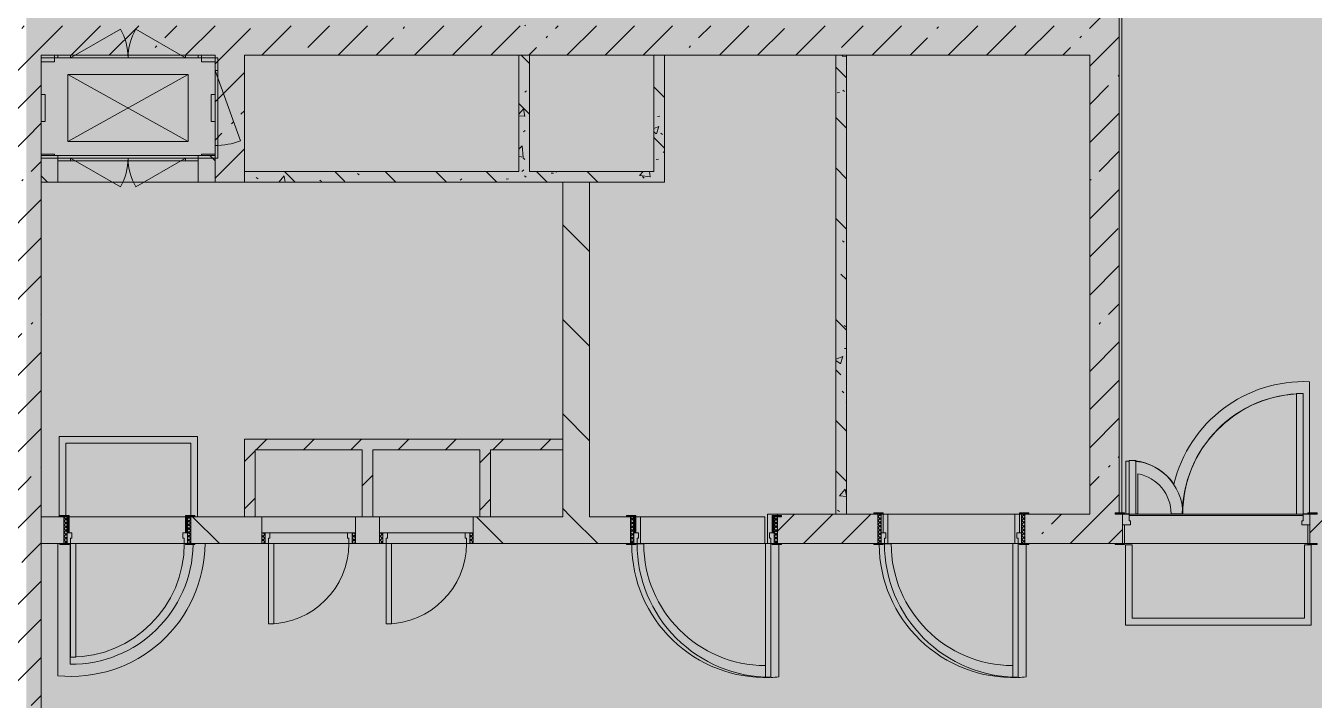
# Model space of a CAD drawing. Header units: millimetres. Extents: x 81037 to 284518, y -8553 to 29000.
# Drawn here: x 242363 to 251996, y 12229 to 17270 of the extents above; entities that cross this region are included whole.
import ezdxf

# ---------------------------------------------------------------- set-up
doc = ezdxf.new("R2010")
doc.units = ezdxf.units.MM
doc.layers.add('A-DETL-GENF-6', color=7, linetype='Continuous', lineweight=9, true_color=0xc0c0c0, transparency=0.4)
for name, color, linetype, lineweight, true_color in [('A-DOOR-3', 7, 'Continuous', 5, 0xb7b7b7), ('A-DOOR-4', 7, 'Continuous', 5, 0xe2e2e2), ('A-DOOR-5', 7, 'Continuous', 5, 0xaaaaaa), ('A-DOOR-FRAM-3', 7, 'Continuous', 5, 0xe2e2e2), ('A-DOOR-FRAM-4', 7, 'Continuous', 5, 0xb7b7b7), ('A-DOOR-FRAM-5', 7, 'Continuous', 5, 0xaaaaaa), ('A-FLOR-3', 7, 'Continuous', 5, 0xb7b7b7), ('A-GENM-3', 7, 'Continuous', 5, 0x737373), ('A-WALL-6', 7, 'Continuous', 9, 0x737373), ('I-WALL-7', 7, 'Continuous', 5, 0x737373), ('I-WALL-8', 7, 'Continuous', 5, 0x787878), ('M-EQPM-2', 7, 'Continuous', 5, 0x737373)]:
    doc.layers.add(name, color=color, linetype=linetype, lineweight=lineweight, true_color=true_color)
doc.layers.add('I-WALL-6', color=7, linetype='Continuous', lineweight=5)
pattern_1 = [(45, (157507.65, 0), (-285.1231, 285.1231), []), (45, (157792.77, 0), (-285.1231, 285.1231), [504.031, -100.806, 16.764, -84.042])]
pattern_2 = [(135, (157507.65, 0), (-353.5534, -353.5534), [])]
pattern_3 = [(135, (157507.65, 0), (-377.1708, -377.1708), [533.4, -88.9, 17.78, -88.9]), (135, (157507.65, 376.94), (-377.1708, -377.1708), []), (50, (157507.65, 0), (637.6445, -55.7866), [66.675, -733.425]), (355, (157507.65, 0), (-123.3494, 668.699), [53.34, -586.74]), (100.451, (157560.8, -4.65), (514.299, 612.908), [56.665, -623.315]), (46.184, (157507.65, 177.8), (948.7764, -147.15), [100.012, -1100.137]), (96.636, (157586.7, 165.5), (830.909, 865.997), [84.998, -934.973]), (351.184, (157507.7, 177.8), (830.918, 865.988), [80.01, -880.11]), (21, (157596.55, 133.35), (530.6506, -357.9283), [66.675, -733.425]), (326, (157596.55, 133.35), (216.308, 644.6585), [53.34, -586.74]), (71.451, (157640.8, 103.5), (746.9596, 286.7243), [56.665, -623.315]), (37.5, (157507.65, 0), (10.81053, 295.9426), [16.764, -562.864, 16.764, -578.866, -588.962]), (37.5, (157507.65, 0), (10.81053, 295.9426), [-1175.258, 16.764, -572.198]), (7.5, (157507.65, 0), (233.8692, 350.6318), [16.764, -322.834, 16.764, -549.529, -224.472]), (7.5, (157507.65, 0), (233.8692, 350.6318), [-905.891, 16.764, -207.708]), (327.5, (157309.4, 0), (474.5678, -20.0513), [16.764, -205.486, 16.764, -676.656, -920.115]), (327.5, (157309.4, 0), (474.5678, -20.0513), [-915.67, 16.764, -903.351]), (317.5, (157220.5, 0), (518.4522, 88.9934), [16.764, -272.161, 16.764, -443.738, -653.415]), (317.5, (157220.5, 0), (518.4522, 88.9934), [-749.427, 16.764, -636.651])]
pattern_4 = [(45, (157507.65, 0), (-176.7767, 176.7767), [])]

# ---------------------------------------------------------------- blocks, each defined once
blk = doc.blocks.new('110_Дверь_СКБ_1Ст_Внутренняя1 - Д-8 950x2100h_охрана-V61-2_1_3_птичка')
at = {"layer": 'A-DOOR-4'}
h = blk.add_hatch(color=256, dxfattribs=at)
h.paths.add_polyline_path([(-437.5, 100), (-437.5, 20), (-402.5, 20), (-402.5, 60), (-412.5, 60), (-416.2, 100)])
h.paths.add_polyline_path([(437.5, 100), (437.5, 60), (427.5, 60), (427.5, 20), (462.5, 20), (462.5, 100)])
at = {"layer": 'A-DOOR-5'}
h = blk.add_hatch(dxfattribs=at)
h.set_pattern_fill('FP_6', color=256, style=0, pattern_type=2)
h.set_pattern_definition([(135, (1826.41, 164.685), (-14.14214, -14.14214), []), (225, (1826.41, 164.685), (14.14214, -14.14214), [])])
h.paths.add_polyline_path([(487.5, 100), (462.5, 100), (462.5, -100), (487.5, -100), (487.5, -34.8)])
at = {"layer": 'A-DOOR-FRAM-3'}
for points in [[(397.5, 950), (397.5, 100), (437.5, 100), (437.5, 950)], [(-492.5, 108), (-492.5, 100), (-422.5, 100), (-422.5, 108)], [(511.4, 108), (447.5, 108), (447.5, 100), (517.5, 100), (517.5, 108)], [(-422.5, 20), (-437.5, 20), (-437.5, -100), (-422.5, -100), (-422.5, -34.8)], [(462.5, 20), (447.5, 20), (447.5, -100), (462.5, -100), (462.5, -34.8)], [(-492.5, -100), (-492.5, -108), (-422.5, -108), (-422.5, -100)], [(517.5, -100), (447.5, -100), (447.5, -108), (517.5, -108)]]:
    blk.add_hatch(color=256, dxfattribs=at).paths.add_polyline_path(points)
at = {"layer": 'A-DOOR-FRAM-5'}
h = blk.add_hatch(dxfattribs=at)
h.set_pattern_fill('FP_7', color=256, style=0, pattern_type=2)
h.set_pattern_definition([(45, (-296.384, 164.685), (-14.1421, 14.1421), []), (135, (-296.384, 164.685), (-14.1421, -14.1421), [])])
h.paths.add_polyline_path([(-437.5, 100), (-462.5, 100), (-462.5, -100), (-437.5, -100), (-437.5, -34.8)])
at = {"layer": 'A-DOOR-3'}
for p, q in [((437.5, 950), (397.5, 950)), ((397.5, 950), (397.5, 100)), ((437.5, 100), (437.5, 950)), ((397.5, 100), (437.5, 100))]:
    blk.add_line(p, q, dxfattribs=at)
blk.add_arc((437.5, 100), 850, 90, 180, dxfattribs=at)
at = {"layer": 'A-DOOR-FRAM-4'}
for p, q in [((-422.5, 108), (-492.5, 108)), ((-492.5, 108), (-492.5, 100)), ((-492.5, 100), (-422.5, 100)), ((-437.5, 100), (-462.5, 100)), ((-462.5, 100), (-462.5, -100)), ((-412.5, 100), (-437.5, 100)), ((-437.5, 100), (-437.5, 20)), ((-437.5, -100), (-437.5, 100)), ((-422.5, 100), (-437.5, 100)), ((-437.5, 100), (-437.5, 99)), ((-437.5, 99), (-422.5, 99)), ((-422.5, 100), (-422.5, 108)), ((-422.5, 99), (-422.5, 100)), ((-412.5, 60), (-412.5, 100)), ((437.5, 100), (437.5, 60)), ((462.5, 100), (437.5, 100)), ((517.5, 108), (447.5, 108)), ((447.5, 108), (447.5, 100)), ((462.5, 100), (447.5, 100)), ((447.5, 100), (447.5, 99)), ((447.5, 100), (517.5, 100)), ((447.5, 99), (462.5, 99)), ((462.5, 20), (462.5, 100)), ((487.5, 100), (462.5, 100)), ((462.5, 100), (462.5, -100)), ((462.5, 99), (462.5, 100)), ((487.5, -100), (487.5, 100)), ((517.5, 100), (517.5, 108)), ((-437.5, 20), (-402.5, 20)), ((-422.5, 20), (-437.5, 20)), ((-437.5, 20), (-437.5, -100)), ((-422.5, -100), (-422.5, 20)), ((-402.5, 60), (-412.5, 60)), ((-402.5, 20), (-402.5, 60)), ((437.5, 60), (427.5, 60)), ((427.5, 60), (427.5, 20)), ((427.5, 20), (462.5, 20)), ((462.5, 20), (447.5, 20)), ((447.5, 20), (447.5, -100)), ((462.5, -100), (462.5, 20)), ((-422.5, -100), (-492.5, -100)), ((-492.5, -100), (-492.5, -108)), ((-492.5, -108), (-422.5, -108)), ((-462.5, -100), (-437.5, -100)), ((-437.5, -100), (-422.5, -100)), ((-422.5, -108), (-422.5, -100)), ((447.5, -100), (462.5, -100)), ((517.5, -100), (447.5, -100)), ((447.5, -100), (447.5, -108)), ((447.5, -108), (517.5, -108)), ((462.5, -100), (487.5, -100)), ((517.5, -108), (517.5, -100))]:
    blk.add_line(p, q, dxfattribs=at)
blk = doc.blocks.new('DOR_Проход в стене_Прямоугольный - 1050x1150 EI30-23344994-2_1_3_птичка')
at = {"layer": 'A-DOOR-3'}
for p, q in [((525, 100), (-525, 100)), ((525, -100), (-525, -100))]:
    blk.add_line(p, q, dxfattribs=at)
blk = doc.blocks.new('110_Дверь_СКБ_2Ст - Д-1_л_Лестничная клетка EIS60 2-32142534-2_1_3_птичка')
at = {"layer": 'A-DOOR-4'}
for points in [[(662.5, 110), (662.5, 1010), (612.5, 1010), (612.5, 110)], [(-587.5, 510), (-637.5, 510), (-637.5, 110), (-587.5, 110), (-587.5, 433.2)], [(712.5, 30), (697.5, 30), (697.5, -110), (712.5, -110), (712.5, -30.6)]]:
    blk.add_hatch(color=256, dxfattribs=at).paths.add_polyline_path(points)
h = blk.add_hatch(color=256, dxfattribs=at)
h.paths.add_polyline_path([(712.5, 110), (662.5, 110), (662.5, 60), (652.5, 60), (652.5, 30), (712.5, 30)])
h.paths.add_polyline_path([(-627.5, 30), (-627.5, 60), (-637.5, 60), (-637.5, 110), (-687.5, 110), (-687.5, 30)])
at = {"layer": 'A-DOOR-FRAM-3'}
for points in [[(-672.5, 110), (-672.5, 118), (-742.5, 118), (-742.5, 110)], [(767.5, 110), (767.5, 118), (697.5, 118), (697.5, 110)], [(-672.5, 30), (-687.5, 30), (-687.5, -110), (-672.5, -110), (-672.5, -30.6)], [(-672.5, -110), (-742.5, -110), (-742.5, -118), (-672.5, -118)], [(767.5, -118), (767.5, -110), (697.5, -110), (697.5, -118)]]:
    blk.add_hatch(color=256, dxfattribs=at).paths.add_polyline_path(points)
at = {"layer": 'A-DOOR-3'}
for p, q in [((662.5, 1010), (612.5, 1010)), ((612.5, 1010), (612.5, 110)), ((662.5, 110), (662.5, 1010)), ((-637.5, 510), (-637.5, 110)), ((-587.5, 510), (-637.5, 510)), ((-587.5, 110), (-587.5, 510)), ((-637.5, 110), (-587.5, 110)), ((612.5, 110), (662.5, 110))]:
    blk.add_line(p, q, dxfattribs=at)
for centre, radius, start, end in [((662.5, 110), 900, 90, 180), ((-637.5, 110), 400, 360, 90)]:
    blk.add_arc(centre, radius, start, end, dxfattribs=at)
at = {"layer": 'A-DOOR-FRAM-4'}
for p, q in [((-672.5, 118), (-742.5, 118)), ((-742.5, 118), (-742.5, 110)), ((-742.5, 110), (-672.5, 110)), ((-637.5, 110), (-687.5, 110)), ((-687.5, 110), (-687.5, 30)), ((-672.5, 110), (-672.5, 118)), ((-637.5, 60), (-637.5, 110)), ((662.5, 110), (662.5, 60)), ((712.5, 110), (662.5, 110)), ((767.5, 118), (697.5, 118)), ((697.5, 118), (697.5, 110)), ((697.5, 110), (767.5, 110)), ((712.5, 30), (712.5, 110)), ((767.5, 110), (767.5, 118)), ((-687.5, 30), (-627.5, 30)), ((-672.5, 30), (-687.5, 30)), ((-687.5, 30), (-687.5, -110)), ((-672.5, -110), (-672.5, 30)), ((-627.5, 60), (-637.5, 60)), ((-627.5, 30), (-627.5, 60)), ((662.5, 60), (652.5, 60)), ((652.5, 60), (652.5, 30)), ((652.5, 30), (712.5, 30)), ((712.5, 30), (697.5, 30)), ((697.5, 30), (697.5, -110)), ((712.5, -110), (712.5, 30)), ((-672.5, -110), (-742.5, -110)), ((-742.5, -110), (-742.5, -118)), ((-742.5, -118), (-672.5, -118)), ((-687.5, -110), (-672.5, -110)), ((-672.5, -118), (-672.5, -110)), ((697.5, -110), (712.5, -110)), ((767.5, -110), (697.5, -110)), ((697.5, -110), (697.5, -118)), ((697.5, -118), (767.5, -118)), ((767.5, -118), (767.5, -110))]:
    blk.add_line(p, q, dxfattribs=at)
blk = doc.blocks.new('110_Дверь_СКБ_1Ст_Внутренняя1 - Д-3 _п_ 1100x2100h_много всего-32102842-2_1_3_птичка')
at = {"layer": 'A-DOOR-4'}
h = blk.add_hatch(color=256, dxfattribs=at)
h.paths.add_polyline_path([(512.5, 110), (512.5, 70), (502.5, 70), (502.5, 30), (537.5, 30), (537.5, 110)])
h.paths.add_polyline_path([(-487.5, 110), (-512.5, 110), (-512.5, 30), (-477.5, 30), (-477.5, 70), (-487.5, 70)])
at = {"layer": 'A-DOOR-5'}
h = blk.add_hatch(dxfattribs=at)
h.set_pattern_fill('FP_20', color=256, style=0, pattern_type=2)
h.set_pattern_definition([(135, (1751.41, 174.685), (-14.14214, -14.14214), []), (225, (1751.41, 174.685), (14.14214, -14.14214), [])])
h.paths.add_polyline_path([(537.5, 110), (541.3, -110), (562.5, -110), (562.5, 110)])
at = {"layer": 'A-DOOR-FRAM-3'}
for points in [[(-487.5, 1110), (-487.5, 110), (-447.5, 110), (-447.5, 1110)], [(-567.5, 118), (-567.5, 110), (-497.5, 110), (-497.5, 118)], [(592.5, 118), (522.5, 118), (522.5, 110), (592.5, 110)], [(-497.5, 30), (-512.5, 30), (-512.5, -110), (-497.5, -110), (-497.5, -24.8)], [(537.5, 30), (522.5, 30), (522.5, -110), (537.5, -110), (537.5, -24.8)], [(-567.5, -110), (-567.5, -118), (-497.5, -118), (-497.5, -110)], [(541.3, -110), (522.5, -110), (522.5, -118), (592.5, -118), (592.5, -110)]]:
    blk.add_hatch(color=256, dxfattribs=at).paths.add_polyline_path(points)
at = {"layer": 'A-DOOR-FRAM-5'}
h = blk.add_hatch(dxfattribs=at)
h.set_pattern_fill('FP_21', color=256, style=0, pattern_type=2)
h.set_pattern_definition([(45, (-371.384, 174.685), (-14.1421, 14.1421), []), (135, (-371.384, 174.685), (-14.1421, -14.1421), [])])
h.paths.add_polyline_path([(-512.5, 110), (-537.5, 110), (-537.5, -110), (-512.5, -110), (-512.5, -24.8)])
at = {"layer": 'A-DOOR-3'}
for p, q in [((-487.5, 1110), (-487.5, 110)), ((-447.5, 1110), (-487.5, 1110)), ((-447.5, 110), (-447.5, 1110)), ((-487.5, 110), (-447.5, 110))]:
    blk.add_line(p, q, dxfattribs=at)
blk.add_arc((-487.5, 110), 1000, 360, 90, dxfattribs=at)
at = {"layer": 'A-DOOR-FRAM-4'}
for p, q in [((-497.5, 118), (-567.5, 118)), ((-567.5, 118), (-567.5, 110)), ((-567.5, 110), (-497.5, 110)), ((-512.5, 110), (-537.5, 110)), ((-537.5, 110), (-537.5, -110)), ((-487.5, 110), (-512.5, 110)), ((-512.5, 110), (-512.5, 30)), ((-512.5, -110), (-512.5, 110)), ((-497.5, 110), (-512.5, 110)), ((-512.5, 110), (-512.5, 109)), ((-512.5, 109), (-497.5, 109)), ((-497.5, 110), (-497.5, 118)), ((-497.5, 109), (-497.5, 110)), ((-487.5, 70), (-487.5, 110)), ((512.5, 110), (512.5, 70)), ((537.5, 110), (512.5, 110)), ((592.5, 118), (522.5, 118)), ((522.5, 118), (522.5, 110)), ((537.5, 110), (522.5, 110)), ((522.5, 110), (522.5, 109)), ((522.5, 110), (592.5, 110)), ((522.5, 109), (537.5, 109)), ((537.5, 30), (537.5, 110)), ((562.5, 110), (537.5, 110)), ((537.5, 110), (537.5, -110)), ((537.5, 109), (537.5, 110)), ((562.5, -24.8), (562.5, 110)), ((592.5, 110), (592.5, 118)), ((-512.5, 30), (-477.5, 30)), ((-497.5, 30), (-512.5, 30)), ((-512.5, 30), (-512.5, -110)), ((-497.5, -110), (-497.5, 30)), ((-477.5, 70), (-487.5, 70)), ((-477.5, 30), (-477.5, 70)), ((512.5, 70), (502.5, 70)), ((502.5, 70), (502.5, 30)), ((502.5, 30), (537.5, 30)), ((537.5, 30), (522.5, 30)), ((522.5, 30), (522.5, -110)), ((537.5, -110), (537.5, 30)), ((562.5, -110), (562.5, -28.5)), ((-497.5, -110), (-567.5, -110)), ((-567.5, -110), (-567.5, -118)), ((-567.5, -118), (-497.5, -118)), ((-537.5, -110), (-512.5, -110)), ((-512.5, -110), (-497.5, -110)), ((-497.5, -118), (-497.5, -110)), ((522.5, -110), (537.5, -110)), ((592.5, -110), (522.5, -110)), ((522.5, -110), (522.5, -118)), ((522.5, -118), (592.5, -118)), ((541.3, -110), (562.5, -110)), ((592.5, -118), (592.5, -110))]:
    blk.add_line(p, q, dxfattribs=at)
blk = doc.blocks.new('110_Дверь_СКБ_1Ст_Внутренняя1 - Д-3 _п_ 1100x2100h_много всего-32102838-2_1_3_птичка')
at = {"layer": 'A-DOOR-4'}
h = blk.add_hatch(color=256, dxfattribs=at)
h.paths.add_polyline_path([(512.5, 100), (512.5, 60), (502.5, 60), (502.5, 20), (537.5, 20), (537.5, 100)])
h.paths.add_polyline_path([(-487.5, 100), (-512.5, 100), (-512.5, 20), (-477.5, 20), (-477.5, 60), (-487.5, 60)])
at = {"layer": 'A-DOOR-5'}
h = blk.add_hatch(dxfattribs=at)
h.set_pattern_fill('FP_22', color=256, style=0, pattern_type=2)
h.set_pattern_definition([(135, (1751.41, 164.685), (-14.14214, -14.14214), []), (225, (1751.41, 164.685), (14.14214, -14.14214), [])])
h.paths.add_polyline_path([(562.5, 100), (537.5, 100), (537.5, -100), (562.5, -100), (562.5, -34.8)])
at = {"layer": 'A-DOOR-FRAM-3'}
for points in [[(-487.5, 1100), (-487.5, 100), (-447.5, 100), (-447.5, 1100)], [(-567.5, 108), (-567.5, 100), (-497.5, 100), (-497.5, 108)], [(592.5, 108), (522.5, 108), (522.5, 100), (592.5, 100)], [(-497.5, 20), (-512.5, 20), (-512.5, -100), (-497.5, -100), (-497.5, -34.8)], [(537.5, 20), (522.5, 20), (522.5, -100), (537.5, -100), (537.5, -34.8)], [(-567.5, -100), (-567.5, -108), (-497.5, -108), (-497.5, -100)], [(592.5, -100), (522.5, -100), (522.5, -108), (592.5, -108)]]:
    blk.add_hatch(color=256, dxfattribs=at).paths.add_polyline_path(points)
at = {"layer": 'A-DOOR-FRAM-5'}
h = blk.add_hatch(dxfattribs=at)
h.set_pattern_fill('FP_23', color=256, style=0, pattern_type=2)
h.set_pattern_definition([(45, (-371.384, 164.685), (-14.1421, 14.1421), []), (135, (-371.384, 164.685), (-14.1421, -14.1421), [])])
h.paths.add_polyline_path([(-512.5, 100), (-537.5, 100), (-537.5, -100), (-512.5, -100), (-512.5, -34.8)])
at = {"layer": 'A-DOOR-3'}
for p, q in [((-487.5, 1100), (-487.5, 100)), ((-447.5, 1100), (-487.5, 1100)), ((-447.5, 100), (-447.5, 1100)), ((-487.5, 100), (-447.5, 100))]:
    blk.add_line(p, q, dxfattribs=at)
blk.add_arc((-487.5, 100), 1000, 360, 90, dxfattribs=at)
at = {"layer": 'A-DOOR-FRAM-4'}
for p, q in [((-497.5, 108), (-567.5, 108)), ((-567.5, 108), (-567.5, 100)), ((-567.5, 100), (-497.5, 100)), ((-512.5, 100), (-537.5, 100)), ((-537.5, 100), (-537.5, -100)), ((-487.5, 100), (-512.5, 100)), ((-512.5, 100), (-512.5, 20)), ((-512.5, -100), (-512.5, 100)), ((-497.5, 100), (-512.5, 100)), ((-512.5, 100), (-512.5, 99)), ((-512.5, 99), (-497.5, 99)), ((-497.5, 100), (-497.5, 108)), ((-497.5, 99), (-497.5, 100)), ((-487.5, 60), (-487.5, 100)), ((512.5, 100), (512.5, 60)), ((537.5, 100), (512.5, 100)), ((592.5, 108), (522.5, 108)), ((522.5, 108), (522.5, 100)), ((537.5, 100), (522.5, 100)), ((522.5, 100), (522.5, 99)), ((522.5, 100), (592.5, 100)), ((522.5, 99), (537.5, 99)), ((537.5, 20), (537.5, 100)), ((562.5, 100), (537.5, 100)), ((537.5, 100), (537.5, -100)), ((537.5, 99), (537.5, 100)), ((562.5, -100), (562.5, 100)), ((592.5, 100), (592.5, 108)), ((-512.5, 20), (-477.5, 20)), ((-497.5, 20), (-512.5, 20)), ((-512.5, 20), (-512.5, -100)), ((-497.5, -100), (-497.5, 20)), ((-477.5, 60), (-487.5, 60)), ((-477.5, 20), (-477.5, 60)), ((512.5, 60), (502.5, 60)), ((502.5, 60), (502.5, 20)), ((502.5, 20), (537.5, 20)), ((537.5, 20), (522.5, 20)), ((522.5, 20), (522.5, -100)), ((537.5, -100), (537.5, 20)), ((-497.5, -100), (-567.5, -100)), ((-567.5, -100), (-567.5, -108)), ((-567.5, -108), (-497.5, -108)), ((-537.5, -100), (-512.5, -100)), ((-512.5, -100), (-497.5, -100)), ((-497.5, -108), (-497.5, -100)), ((522.5, -100), (537.5, -100)), ((592.5, -100), (522.5, -100)), ((522.5, -100), (522.5, -108)), ((522.5, -108), (592.5, -108)), ((537.5, -100), (562.5, -100)), ((592.5, -108), (592.5, -100))]:
    blk.add_line(p, q, dxfattribs=at)
blk = doc.blocks.new('160_Подъемник - 160_Подъемник-23521422-2_1_3_птичка')
at = {"layer": 'A-GENM-3'}
for p, q in [((220, 0), (592.4, 215)), ((220, 0), (592.4, 215)), ((1080, 0), (707.6, 215)), ((1080, 0), (707.6, 215)), ((-20, -95), (-20, 0)), ((-20, 0), (0, 0)), ((0, 0), (0, -95)), ((220, 20), (125, 20)), ((125, 20), (125, 0)), ((220, 20), (125, 20)), ((125, 20), (125, 0)), ((220, 0), (220, 20)), ((1080, 20), (220, 20)), ((220, 20), (1080, 20)), ((220, 0), (220, 20)), ((1080, 20), (220, 20)), ((220, 20), (1080, 20)), ((1080, 0), (1080, 20)), ((1080, 20), (1175, 20)), ((1080, 0), (1080, 20)), ((1080, 20), (1175, 20)), ((1175, 20), (1175, 0)), ((1175, 20), (1175, 0)), ((0, -95), (-20, -95)), ((-20, -95), (-20, -655)), ((-20, -655), (-20, -95)), ((125, 0), (220, 0)), ((125, 0), (220, 0)), ((1175, 0), (1080, 0)), ((1175, 0), (1080, 0)), ((0, -655), (-191.5, -128.8)), ((0, -655), (-20, -655)), ((-20, -655), (-20, -750)), ((0, -750), (0, -655)), ((-20, -750), (0, -750)), ((125, -770), (125, -750)), ((125, -750), (220, -750)), ((125, -770), (125, -750)), ((125, -750), (220, -750)), ((220, -770), (125, -770)), ((220, -770), (125, -770)), ((220, -750), (220, -770)), ((220, -750), (592.4, -965)), ((220, -750), (220, -770)), ((220, -750), (592.4, -965)), ((1080, -770), (220, -770)), ((220, -770), (1080, -770)), ((220, -770), (792, -770)), ((1080, -770), (508, -770)), ((1080, -750), (707.6, -965)), ((1080, -750), (707.6, -965)), ((1080, -750), (1080, -770)), ((1175, -750), (1080, -750)), ((1080, -750), (1080, -770)), ((1175, -750), (1080, -750)), ((1080, -770), (1175, -770)), ((1080, -770), (1175, -770)), ((1175, -770), (1175, -750)), ((1175, -770), (1175, -750))]:
    blk.add_line(p, q, dxfattribs=at)
for centre, radius, start, end in [((220, 0), 430, 0, 30), ((220, 0), 430, 0, 30), ((1080, 0), 430, 150, 180), ((1080, 0), 430, 150, 180), ((0, -655), 560, 90, 110), ((220, -750), 430, 330, 0), ((220, -750), 430, 330, 0), ((1080, -750), 430, 180, 210), ((1080, -750), 430, 180, 210)]:
    blk.add_arc(centre, radius, start, end, dxfattribs=at)
at = {"layer": 'M-EQPM-2'}
for p, q in [((1300, 0), (0, 0)), ((0, 0), (0, -750)), ((1300, -750), (1300, 0)), ((1100, -625), (200, -125)), ((200, -625), (1100, -125)), ((1100, -125), (200, -125)), ((200, -125), (200, -625)), ((1100, -625), (1100, -125)), ((200, -625), (1100, -625)), ((0, -750), (1300, -750))]:
    blk.add_line(p, q, dxfattribs=at)
blk = doc.blocks.new('Закладная деталь приямка - 200_100-20924312-2_1_3_птичка')
at = {"layer": 'M-EQPM-2'}
for p, q in [((85000, 16755), (84970, 16755)), ((85000, 16755), (84970, 16755)), ((85000, 16555), (85000, 16755)), ((85000, 16755), (85000, 16555)), ((84970, 16555), (85000, 16555)), ((85000, 16555), (84970, 16555))]:
    blk.add_line(p, q, dxfattribs=at)
blk = doc.blocks.new('Закладная деталь приямка - 200_100-V119-2_1_3_птичка')
at = {"layer": 'M-EQPM-2'}
for p, q in [((86240, 16755), (86240, 16555)), ((86240, 16555), (86240, 16755)), ((86270, 16755), (86240, 16755)), ((86240, 16755), (86270, 16755)), ((86240, 16555), (86270, 16555)), ((86240, 16555), (86270, 16555))]:
    blk.add_line(p, q, dxfattribs=at)
blk = doc.blocks.new('Закладная деталь приямка - 150_100-20924311-2_1_3_птичка')
at = {"layer": 'M-EQPM-2'}
for p, q in [((84970, 17000), (85070, 17000)), ((85070, 17000), (84970, 17000)), ((85070, 17050), (85070, 17000)), ((85070, 17050), (85070, 17000))]:
    blk.add_line(p, q, dxfattribs=at)
blk = doc.blocks.new('Закладная деталь приямка - 150_100-V120-2_1_3_птичка')
at = {"layer": 'M-EQPM-2'}
for p, q in [((86170, 17000), (86170, 17050)), ((86170, 17000), (86170, 17050)), ((86270, 17000), (86170, 17000)), ((86170, 17000), (86270, 17000))]:
    blk.add_line(p, q, dxfattribs=at)
blk = doc.blocks.new('Закладная деталь приямка - 150_100-V121-2_1_3_птичка')
at = {"layer": 'M-EQPM-2'}
for p, q in [((86270, 16310), (86170, 16310)), ((86170, 16310), (86270, 16310)), ((86170, 16310), (86170, 16300)), ((86170, 16310), (86170, 16300))]:
    blk.add_line(p, q, dxfattribs=at)
blk = doc.blocks.new('Закладная деталь приямка - 150_100-V122-2_1_3_птичка')
at = {"layer": 'M-EQPM-2'}
for p, q in [((85070, 16310), (84970, 16310)), ((84970, 16310), (85070, 16310)), ((85070, 16300), (85070, 16310)), ((85070, 16310), (85070, 16300))]:
    blk.add_line(p, q, dxfattribs=at)
blk = doc.blocks.new('110_Дверь_СКБ_1Ст - д-18 700x2100h_Технический шкаф ЭОМ и СС-V133-2_1_3_птичка')
at = {"layer": 'A-DOOR-4'}
h = blk.add_hatch(color=256, dxfattribs=at)
h.paths.add_polyline_path([(312.5, 100), (312.5, 60), (302.5, 60), (302.5, 20), (337.5, 20), (337.5, 100)])
h.paths.add_polyline_path([(-287.5, 100), (-312.5, 100), (-312.5, 20), (-277.5, 20), (-277.5, 60), (-287.5, 60)])
at = {"layer": 'A-DOOR-5'}
h = blk.add_hatch(dxfattribs=at)
h.set_pattern_fill('FP_26', color=256, style=0, pattern_type=2)
h.set_pattern_definition([(135, (1951.41, 164.685), (-14.14214, -14.14214), []), (225, (1951.41, 164.685), (14.14214, -14.14214), [])])
h.paths.add_polyline_path([(362.5, 100), (337.5, 100), (337.5, 20), (362.5, 20)])
at = {"layer": 'A-DOOR-FRAM-3'}
blk.add_hatch(color=256, dxfattribs=at).paths.add_polyline_path([(272.5, 700), (272.5, 100), (312.5, 100), (312.5, 700)])
at = {"layer": 'A-DOOR-FRAM-5'}
h = blk.add_hatch(dxfattribs=at)
h.set_pattern_fill('FP_27', color=256, style=0, pattern_type=2)
h.set_pattern_definition([(45, (-171.384, 164.685), (-14.1421, 14.1421), []), (135, (-171.384, 164.685), (-14.1421, -14.1421), [])])
h.paths.add_polyline_path([(-312.5, 100), (-337.5, 100), (-337.5, 20), (-312.5, 20)])
at = {"layer": 'A-DOOR-3'}
for p, q in [((312.5, 700), (272.5, 700)), ((272.5, 700), (272.5, 100)), ((312.5, 100), (312.5, 700)), ((272.5, 100), (312.5, 100))]:
    blk.add_line(p, q, dxfattribs=at)
blk.add_arc((312.5, 100), 600, 90, 180, dxfattribs=at)
at = {"layer": 'A-DOOR-FRAM-4'}
for p, q in [((-312.5, 100), (-337.5, 100)), ((-337.5, 100), (-337.5, 20)), ((-287.5, 100), (-312.5, 100)), ((-312.5, 100), (-312.5, 20)), ((-312.5, 20), (-312.5, 100)), ((-287.5, 60), (-287.5, 100)), ((-287.5, 100), (272.5, 100)), ((312.5, 100), (312.5, 60)), ((337.5, 100), (312.5, 100)), ((337.5, 20), (337.5, 100)), ((362.5, 100), (337.5, 100)), ((337.5, 100), (337.5, 20)), ((362.5, 20), (362.5, 100)), ((-337.5, 20), (-312.5, 20)), ((-312.5, 20), (-277.5, 20)), ((-277.5, 60), (-287.5, 60)), ((-277.5, 20), (-277.5, 60)), ((302.5, 20), (-277.5, 20)), ((312.5, 60), (302.5, 60)), ((302.5, 60), (302.5, 20)), ((302.5, 20), (337.5, 20)), ((337.5, 20), (362.5, 20))]:
    blk.add_line(p, q, dxfattribs=at)

msp = doc.modelspace()

# ---------------------------------------------------------------- hatches: boundary and pattern name
at = {"layer": 'A-DETL-GENF-6'}
msp.add_hatch(color=256, dxfattribs=at).paths.add_polyline_path([(279724.6, -258), (282745.7, -258), (282745.7, 21558), (250815.7, 21558), (250815.7, 27348), (242367.7, 27348), (242367.7, 5750), (246709.7, 5750), (246709.7, -258), (278797.1, -258)])
at = {"layer": 'I-WALL-6'}
h = msp.add_hatch(dxfattribs=at)
h.set_pattern_fill('FP_79', color=256, style=0, pattern_type=2)
h.set_pattern_definition(pattern_1)
h.paths.add_polyline_path([(250537.7, 13400), (250537.7, 13620), (250507.7, 13620), (250507.7, 13628), (250537.7, 13628), (250537.7, 21550), (250317.7, 21550), (250317.7, 13400), (250507.7, 13400)])
h = msp.add_hatch(dxfattribs=at)
h.set_pattern_fill('FP_79', color=256, style=0, pattern_type=2)
h.set_pattern_definition(pattern_1)
h.paths.add_polyline_path([(242257.7, 16300), (242367.7, 16300), (242367.7, 17270), (242257.7, 17270), (242257.7, 17005.5)])
h = msp.add_hatch(dxfattribs=at)
h.set_pattern_fill('FP_79', color=256, style=0, pattern_type=2)
h.set_pattern_definition(pattern_1)
h.paths.add_polyline_path([(242477.7, 16300), (242477.7, 17270), (242367.7, 17270), (242367.7, 16300)])
h = msp.add_hatch(dxfattribs=at)
h.set_pattern_fill('FP_79', color=256, style=0, pattern_type=2)
h.set_pattern_definition(pattern_1)
h.paths.add_polyline_path([(243777.7, 17050), (243997.7, 17050), (243997.7, 17270), (242477.7, 17270), (242477.7, 17050), (243551.3, 17050)])
h = msp.add_hatch(dxfattribs=at)
h.set_pattern_fill('FP_79', color=256, style=0, pattern_type=2)
h.set_pattern_definition(pattern_1)
h.paths.add_polyline_path([(250317.7, 17050), (250317.7, 17270), (243997.7, 17270), (243997.7, 17050), (249644.7, 17050)])
h = msp.add_hatch(dxfattribs=at)
h.set_pattern_fill('FP_79', color=256, style=0, pattern_type=2)
h.set_pattern_definition(pattern_1)
h.paths.add_polyline_path([(243997.7, 16100), (243997.7, 17050), (243777.7, 17050), (243777.7, 16100)])
h = msp.add_hatch(dxfattribs=at)
h.set_pattern_fill('FP_79', color=256, style=0, pattern_type=2)
h.set_pattern_definition(pattern_1)
h.paths.add_polyline_path([(242367.7, 10400), (242367.7, 16300), (242257.7, 16300), (242257.7, 10400)])
h = msp.add_hatch(dxfattribs=at)
h.set_pattern_fill('FP_79', color=256, style=0, pattern_type=2)
h.set_pattern_definition(pattern_1)
h.paths.add_polyline_path([(242367.7, 10400), (242477.7, 10400), (242477.7, 16300), (242367.7, 16300), (242367.7, 10642.6)])
h = msp.add_hatch(dxfattribs=at)
h.set_pattern_fill('FP_82', color=256, style=0, pattern_type=2)
h.set_pattern_definition(pattern_2)
h.paths.add_polyline_path([(242477.7, 16100), (242602.7, 16100), (242602.7, 16300), (242477.7, 16300)])
h.paths.add_polyline_path([(243777.7, 16100), (243777.7, 16300), (243652.7, 16300), (243652.7, 16100)])
h = msp.add_hatch(dxfattribs=at)
h.set_pattern_fill('FP_82', color=256, style=0, pattern_type=2)
h.set_pattern_definition(pattern_2)
h.paths.add_polyline_path([(246577.7, 13600), (246577.7, 16100), (246377.7, 16100), (246377.7, 13600), (246562.8, 13600)])
h = msp.add_hatch(dxfattribs=at)
h.set_pattern_fill('FP_83', color=256, style=0, pattern_type=2)
h.set_pattern_definition(pattern_4)
h.paths.add_polyline_path([(244077.7, 13600), (244077.7, 14180), (243997.7, 14180), (243997.7, 13600)])
h = msp.add_hatch(dxfattribs=at)
h.set_pattern_fill('FP_83', color=256, style=0, pattern_type=2)
h.set_pattern_definition(pattern_4)
h.paths.add_polyline_path([(244077.7, 14100), (246377.7, 14100), (246377.7, 14180), (244077.7, 14180), (244077.7, 14113.3)])
h = msp.add_hatch(dxfattribs=at)
h.set_pattern_fill('FP_83', color=256, style=0, pattern_type=2)
h.set_pattern_definition(pattern_4)
h.paths.add_polyline_path([(244957.7, 13600), (244957.7, 14100), (244877.7, 14100), (244877.7, 13600)])
h = msp.add_hatch(dxfattribs=at)
h.set_pattern_fill('FP_83', color=256, style=0, pattern_type=2)
h.set_pattern_definition(pattern_4)
h.paths.add_polyline_path([(245837.7, 13600), (245837.7, 14100), (245757.7, 14100), (245757.7, 13600)])
h = msp.add_hatch(dxfattribs=at)
h.set_pattern_fill('FP_82', color=256, style=0, pattern_type=2)
h.set_pattern_definition(pattern_2)
h.paths.add_polyline_path([(242617.7, 13400), (242647.7, 13400), (242647.7, 13600), (242477.7, 13600), (242477.7, 13400)])
h.paths.add_polyline_path([(243627.7, 13400), (244127.7, 13400), (244127.7, 13600), (243597.7, 13600), (243597.7, 13400)])
h.paths.add_polyline_path([(244827.7, 13400), (245007.7, 13400), (245007.7, 13600), (244827.7, 13600), (244827.7, 13480)])
h = msp.add_hatch(dxfattribs=at)
h.set_pattern_fill('FP_82', color=256, style=0, pattern_type=2)
h.set_pattern_definition(pattern_2)
h.paths.add_polyline_path([(246333.9, 13400), (246882.7, 13400), (246882.7, 13600), (245707.7, 13600), (245707.7, 13400)])
h = msp.add_hatch(dxfattribs=at)
h.set_pattern_fill('FP_79', color=256, style=0, pattern_type=2)
h.set_pattern_definition(pattern_1)
h.paths.add_polyline_path([(248012.7, 13400), (248732.7, 13400), (248732.7, 13620), (247982.7, 13620), (247982.7, 13608), (248012.7, 13608), (248012.7, 13600), (247982.7, 13600), (247982.7, 13400)])
h.paths.add_polyline_path([(250044, 13400), (250317.7, 13400), (250317.7, 13620), (249832.7, 13620), (249832.7, 13400), (249862.7, 13400)])
h = msp.add_hatch(dxfattribs=at)
h.set_pattern_fill('FP_79', color=256, style=0, pattern_type=2)
h.set_pattern_definition(pattern_1)
h.paths.add_polyline_path([(252017.7, 13400), (252307.7, 13400), (252307.7, 13620), (251962.7, 13620), (251962.7, 13400)])
h.paths.add_polyline_path([(250537.7, 13400), (250562.7, 13400), (250562.7, 13620), (250537.7, 13620), (250537.7, 13534.8)])
at = {"layer": 'I-WALL-8'}
h = msp.add_hatch(dxfattribs=at)
h.set_pattern_fill('FP_86', color=256, style=0, pattern_type=2)
h.set_pattern_definition(pattern_3)
h.paths.add_polyline_path([(246129.4, 16180), (246129.4, 17050), (246049.4, 17050), (246049.4, 16180)])
h.paths.add_polyline_path([(246129.4, 17270), (246129.4, 21235.8), (246049.4, 21235.8), (246049.4, 17270)])
h = msp.add_hatch(dxfattribs=at)
h.set_pattern_fill('FP_86', color=256, style=0, pattern_type=2)
h.set_pattern_definition(pattern_3)
h.paths.add_polyline_path([(247137.7, 16180), (247137.7, 17050), (247057.7, 17050), (247057.7, 16180)])
h = msp.add_hatch(dxfattribs=at)
h.set_pattern_fill('FP_86', color=256, style=0, pattern_type=2)
h.set_pattern_definition(pattern_3)
h.paths.add_polyline_path([(248498.4, 13620), (248498.4, 17050), (248418.4, 17050), (248418.4, 13620)])
h = msp.add_hatch(dxfattribs=at)
h.set_pattern_fill('FP_86', color=256, style=0, pattern_type=2)
h.set_pattern_definition(pattern_3)
h.paths.add_polyline_path([(247137.7, 16100), (247137.7, 16180), (243997.7, 16180), (243997.7, 16100), (246577.7, 16100)])

# ---------------------------------------------------------------- linework, layer by layer
at = {"layer": 'A-FLOR-3'}
for p, q in [((250557.7, 21130), (250557.7, 13628)), ((251961.2, 13628), (251961.2, 14609.2)), ((242612.4, 14200), (242612.4, 13600)), ((243647.7, 14200), (242612.4, 14200)), ((243647.7, 13600), (243647.7, 14200)), ((242662.4, 13608), (242662.4, 14150)), ((242662.4, 14150), (243597.7, 14150)), ((243597.7, 14150), (243597.7, 13608)), ((250587.1, 14014.7), (250587.1, 13621.1)), ((250677.1, 13621.1), (250677.1, 13920.9)), ((246922.7, 13600), (246957.7, 13600)), ((246957.7, 13600), (246957.7, 13400)), ((247907.7, 13620), (247982.7, 13620)), ((248772.7, 13620), (248807.7, 13620)), ((248807.7, 13620), (248807.7, 13400)), ((249757.7, 13400), (249757.7, 13620)), ((249757.7, 13620), (249792.7, 13620)), ((250587.1, 13621.1), (250612.7, 13621.1)), ((250612.7, 13610), (251912.7, 13610)), ((250662.7, 13621.1), (250677.1, 13621.1)), ((250925.7, 13621.1), (251008.8, 13621.1)), ((251912.7, 13621.1), (251947.7, 13621.1)), ((242603.4, 13400), (242603.4, 12412.1)), ((242693.4, 12497.2), (242693.4, 13400)), ((246983.1, 13397), (246922.7, 13397)), ((247892.7, 13400), (246932.7, 13400)), ((247942.7, 13398), (247932.7, 13398)), ((247993.1, 12403), (247993.1, 13392)), ((248833.1, 13397), (248772.7, 13397)), ((248807.7, 13400), (249742.7, 13400)), ((249792.7, 13398), (249782.7, 13398)), ((249843.1, 12403), (249843.1, 13392)), ((250634.4, 13390.8), (250584.4, 13390.8)), ((250584.4, 13390.8), (250584.4, 12790.8)), ((250634.4, 12840.8), (250634.4, 13390.8)), ((251973.7, 13390.8), (251923.7, 13390.8)), ((251923.7, 13390.8), (251923.7, 12840.8)), ((251973.7, 12790.8), (251973.7, 13390.8)), ((251923.7, 12840.8), (250634.4, 12840.8)), ((250584.4, 12790.8), (251973.7, 12790.8))]:
    msp.add_line(p, q, dxfattribs=at)
for centre, radius, start, end in [((251918.7, 13610.1), 1000, 87.56236, 166.45029), ((251918.7, 13610.1), 910, 93.53335, 179.3074), ((250620.7, 13621.1), 395, 91.16729, 94.87345), ((250620.7, 13621.1), 395, 34.42231, 83.89083), ((250620.7, 13621.1), 305, 360, 79.33549), ((242703.4, 13407.1), 1000, 264.26083, 359.59239), ((242703.4, 13407.1), 910, 269.37036, 359.04725), ((247893.1, 13398), 1000, 180.34644, 271.81103), ((247893.1, 13398), 910, 180.06296, 269.96818), ((249743.1, 13398), 1000, 180.34644, 271.81103), ((249743.1, 13398), 910, 180.06296, 269.96818), ((247893.1, 13398), 1000, 272.26817, 275.73917), ((249743.1, 13398), 1000, 272.26817, 275.73917)]:
    msp.add_arc(centre, radius, start, end, dxfattribs=at)
at = {"layer": 'A-WALL-6'}
for p, q in [((246129.4, 17050), (246049.4, 17050)), ((247137.7, 17050), (247057.7, 17050)), ((248498.4, 17050), (248418.4, 17050)), ((242477.7, 16300), (242477.7, 16100)), ((243997.7, 16180), (243997.7, 16100)), ((246577.7, 16100), (246377.7, 16100)), ((246377.7, 14100), (246377.7, 14180)), ((242477.7, 13600), (242477.7, 13400)), ((243997.7, 13600), (244077.7, 13600)), ((244877.7, 13600), (244957.7, 13600)), ((245757.7, 13600), (245837.7, 13600)), ((248418.4, 13620), (248498.4, 13620))]:
    msp.add_line(p, q, dxfattribs=at)
at = {"layer": 'I-WALL-7'}
for p, q in [((250537.7, 13628), (250537.7, 21150)), ((242477.7, 17050), (243777.7, 17050)), ((242477.7, 16300), (242477.7, 17050)), ((243777.7, 17050), (243777.7, 16100)), ((243997.7, 16180), (243997.7, 17050)), ((243997.7, 17050), (246049.4, 17050)), ((246049.4, 17050), (246049.4, 16180)), ((246129.4, 17050), (247057.7, 17050)), ((246129.4, 16180), (246129.4, 17050)), ((247057.7, 17050), (247057.7, 16180)), ((247137.7, 17050), (248418.4, 17050)), ((247137.7, 16100), (247137.7, 17050)), ((248418.4, 17050), (248418.4, 13620)), ((248498.4, 17050), (250317.7, 17050)), ((248498.4, 13620), (248498.4, 17050)), ((250317.7, 17050), (250317.7, 13620)), ((242477.7, 16300), (243777.7, 16300)), ((242602.7, 16100), (242602.7, 16300)), ((243652.7, 16300), (243652.7, 16100)), ((246377.7, 16100), (242477.7, 16100)), ((242477.7, 13600), (242477.7, 16100)), ((246049.4, 16180), (243997.7, 16180)), ((247057.7, 16180), (246129.4, 16180)), ((246377.7, 16100), (246377.7, 14180)), ((246577.7, 13600), (246577.7, 16100)), ((246577.7, 16100), (247137.7, 16100)), ((246377.7, 14180), (243997.7, 14180)), ((243997.7, 14180), (243997.7, 13600)), ((244077.7, 14100), (244877.7, 14100)), ((244077.7, 13600), (244077.7, 14100)), ((244877.7, 14100), (244877.7, 13600)), ((244957.7, 14100), (245757.7, 14100)), ((244957.7, 13600), (244957.7, 14100)), ((245757.7, 14100), (245757.7, 13600)), ((245837.7, 14100), (246377.7, 14100)), ((245837.7, 13600), (245837.7, 14100)), ((246377.7, 14100), (246377.7, 13600)), ((242617.7, 13600), (242477.7, 13600)), ((242687.7, 13600), (243557.7, 13600)), ((243997.7, 13600), (243627.7, 13600)), ((244077.7, 13600), (244877.7, 13600)), ((244127.7, 13480), (244127.7, 13600)), ((244827.7, 13600), (244827.7, 13480)), ((244957.7, 13600), (245757.7, 13600)), ((245007.7, 13480), (245007.7, 13600)), ((245707.7, 13600), (245707.7, 13480)), ((246377.7, 13600), (245837.7, 13600)), ((246852.7, 13600), (246577.7, 13600)), ((246957.7, 13600), (247887.7, 13600)), ((247887.7, 13400), (247887.7, 13600)), ((247907.7, 13620), (247907.7, 13400)), ((248418.4, 13620), (247982.7, 13620)), ((247982.7, 13620), (247982.7, 13608)), ((248702.7, 13620), (248498.4, 13620)), ((248807.7, 13620), (249757.7, 13620)), ((250317.7, 13620), (249862.7, 13620)), ((250662.7, 13620), (251862.7, 13620)), ((242477.7, 10400), (242477.7, 13400)), ((242477.7, 13400), (242617.7, 13400)), ((243547.7, 13400), (242737.7, 13400)), ((243627.7, 13400), (244127.7, 13400)), ((244827.7, 13400), (245007.7, 13400)), ((245707.7, 13400), (246852.7, 13400)), ((248012.7, 13400), (248702.7, 13400)), ((248807.7, 13400), (248782.7, 13400)), ((249862.7, 13400), (250507.7, 13400)), ((251947.7, 13400), (250577.7, 13400))]:
    msp.add_line(p, q, dxfattribs=at)

# ---------------------------------------------------------------- block references
at = {"layer": 'A-DOOR-3', "rotation": 180}
for name, p in [('DOR_Проход в стене_Прямоугольный - 1050x1150 EI30-23344994-2_1_3_птичка', (243127.7, 16200)), ('110_Дверь_СКБ_1Ст_Внутренняя1 - Д-8 950x2100h_охрана-V61-2_1_3_птичка', (243135.2, 13500)), ('110_Дверь_СКБ_1Ст_Внутренняя1 - Д-3 _п_ 1100x2100h_много всего-32102838-2_1_3_птичка', (247445.2, 13500)), ('110_Дверь_СКБ_1Ст_Внутренняя1 - Д-3 _п_ 1100x2100h_много всего-32102842-2_1_3_птичка', (249295.2, 13510)), ('110_Дверь_СКБ_1Ст - д-18 700x2100h_Технический шкаф ЭОМ и СС-V133-2_1_3_птичка', (244490.2, 13500)), ('110_Дверь_СКБ_1Ст - д-18 700x2100h_Технический шкаф ЭОМ и СС-V133-2_1_3_птичка', (245370.2, 13500))]:
    msp.add_blockref(name, p, dxfattribs=at)
at = {"layer": 'A-DOOR-3'}
msp.add_blockref('110_Дверь_СКБ_2Ст - Д-1_л_Лестничная клетка EIS60 2-32142534-2_1_3_птичка', (251250.2, 13510), dxfattribs=at)
at = {"layer": 'M-EQPM-2', "rotation": 180}
msp.add_blockref('160_Подъемник - 160_Подъемник-23521422-2_1_3_птичка', (243777.7, 16280), dxfattribs=at)
at = {"layer": 'M-EQPM-2'}
for name in ['Закладная деталь приямка - 150_100-20924311-2_1_3_птичка', 'Закладная деталь приямка - 150_100-V120-2_1_3_птичка', 'Закладная деталь приямка - 200_100-20924312-2_1_3_птичка', 'Закладная деталь приямка - 200_100-V119-2_1_3_птичка', 'Закладная деталь приямка - 150_100-V122-2_1_3_птичка', 'Закладная деталь приямка - 150_100-V121-2_1_3_птичка']:
    msp.add_blockref(name, (157507.7, 0), dxfattribs=at)

doc.saveas('drawing.dxf')
